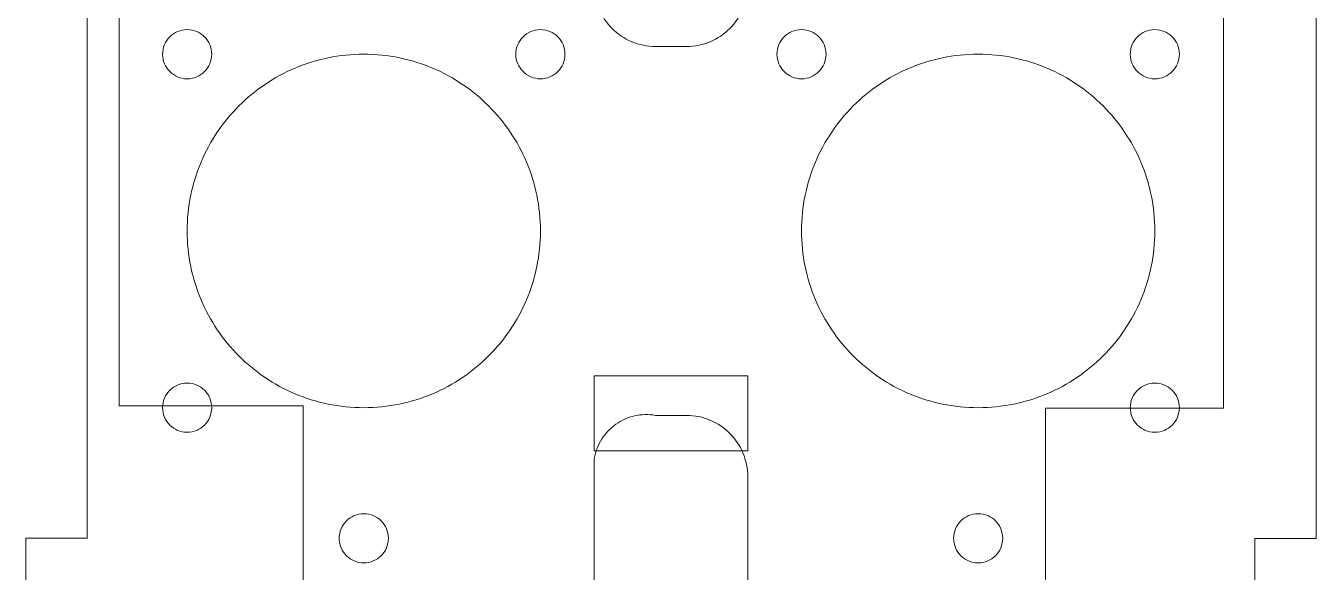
# Model space of a CAD drawing. Header units: inches. Extents: x 1096 to 1180, y 453 to 617.
# Drawn here: x 1095.7 to 1179.7, y 532.3 to 567.8 of the extents above; entities that cross this region are included whole.
import ezdxf

# ---------------------------------------------------------------- set-up
doc = ezdxf.new("R2010")
doc.units = ezdxf.units.IN
doc.header["$MEASUREMENT"] = 0
doc.layers.add('48', color=7, linetype='Continuous')

# ---------------------------------------------------------------- blocks, each defined once
blk = doc.blocks.new('block 23')
at = {"layer": '48', "color": 7, "lineweight": 5, "true_color": 0xffffff}
blk.add_lwpolyline([(1132.7, 539.693), (1132.7, 537.693), (1132.7, 535.693), (1132.7, 533.693), (1132.7, 531.693)], dxfattribs=at)
blk = doc.blocks.new('block 25')
at = {"layer": '48', "color": 7, "lineweight": 5, "true_color": 0xffffff}
blk.add_open_spline([(1132.703, 539.693), (1132.702, 539.694), (1132.701, 539.695), (1132.7, 539.695), (1132.7, 539.695), (1132.699, 539.695), (1132.699, 539.695), (1132.698, 539.695), (1132.698, 539.695), (1132.698, 539.694), (1132.698, 539.694), (1132.698, 539.694), (1132.698, 539.693)], degree=3, knots=[0, 0, 0, 0, 1, 1, 1, 2, 2, 2, 3, 3, 3, 4, 4, 4, 4], dxfattribs=at)
blk = doc.blocks.new('block 26')
at = {"layer": '48', "color": 7, "lineweight": 5, "true_color": 0xffffff}
blk.add_open_spline([(1136.7, 542.502), (1136.23, 542.585), (1135.766, 542.568), (1135.328, 542.467), (1134.891, 542.366), (1134.48, 542.181), (1134.119, 541.926), (1133.757, 541.672), (1133.443, 541.349), (1133.2, 540.972), (1132.956, 540.595), (1132.783, 540.164), (1132.7, 539.693)], degree=3, knots=[0, 0, 0, 0, 1, 1, 1, 2, 2, 2, 3, 3, 3, 4, 4, 4, 4], dxfattribs=at)
blk = doc.blocks.new('block 27')
at = {"layer": '48', "color": 7, "lineweight": 5, "true_color": 0xffffff}
blk.add_open_spline([(1136.7, 542.5), (1136.701, 542.501), (1136.701, 542.502), (1136.702, 542.502), (1136.702, 542.503), (1136.702, 542.503), (1136.702, 542.504), (1136.702, 542.504), (1136.702, 542.504), (1136.702, 542.505), (1136.701, 542.505), (1136.701, 542.505), (1136.701, 542.505)], degree=3, knots=[0, 0, 0, 0, 1, 1, 1, 2, 2, 2, 3, 3, 3, 4, 4, 4, 4], dxfattribs=at)
blk = doc.blocks.new('block 28')
at = {"layer": '48', "color": 7, "lineweight": 5, "true_color": 0xffffff}
blk.add_open_spline([(1132.698, 539.694), (1132.699, 539.693), (1132.699, 539.693), (1132.7, 539.692), (1132.701, 539.692), (1132.701, 539.692), (1132.702, 539.692), (1132.702, 539.692), (1132.702, 539.692), (1132.702, 539.692), (1132.703, 539.692), (1132.703, 539.693), (1132.703, 539.693)], degree=3, knots=[0, 0, 0, 0, 1, 1, 1, 2, 2, 2, 3, 3, 3, 4, 4, 4, 4], dxfattribs=at)
blk = doc.blocks.new('block 29')
at = {"layer": '48', "color": 7, "lineweight": 5, "true_color": 0xffffff}
blk.add_lwpolyline([(1138.7, 542.502), (1138.2, 542.502), (1137.7, 542.502), (1137.2, 542.502), (1136.7, 542.502)], dxfattribs=at)
blk = doc.blocks.new('block 30')
at = {"layer": '48', "color": 7, "lineweight": 5, "true_color": 0xffffff}
blk.add_open_spline([(1136.7, 542.505), (1136.7, 542.504), (1136.699, 542.503), (1136.699, 542.503), (1136.699, 542.502), (1136.699, 542.501), (1136.699, 542.501), (1136.699, 542.501), (1136.699, 542.5), (1136.699, 542.5), (1136.7, 542.5), (1136.7, 542.5), (1136.7, 542.5)], degree=3, knots=[0, 0, 0, 0, 1, 1, 1, 2, 2, 2, 3, 3, 3, 4, 4, 4, 4], dxfattribs=at)
blk = doc.blocks.new('block 31')
at = {"layer": '48', "color": 7, "lineweight": 5, "true_color": 0xffffff}
blk.add_open_spline([(1138.7, 542.5), (1138.701, 542.501), (1138.701, 542.502), (1138.702, 542.502), (1138.702, 542.503), (1138.702, 542.504), (1138.702, 542.504), (1138.702, 542.504), (1138.701, 542.505), (1138.701, 542.505), (1138.701, 542.505), (1138.701, 542.505), (1138.7, 542.505)], degree=3, knots=[0, 0, 0, 0, 1, 1, 1, 2, 2, 2, 3, 3, 3, 4, 4, 4, 4], dxfattribs=at)
blk = doc.blocks.new('block 32')
at = {"layer": '48', "color": 7, "lineweight": 5, "true_color": 0xffffff}
blk.add_open_spline([(1142.7, 538.502), (1142.7, 539.055), (1142.588, 539.581), (1142.386, 540.059), (1142.184, 540.538), (1141.891, 540.969), (1141.529, 541.331), (1141.167, 541.693), (1140.736, 541.986), (1140.257, 542.188), (1139.779, 542.391), (1139.253, 542.502), (1138.7, 542.502)], degree=3, knots=[0, 0, 0, 0, 1, 1, 1, 2, 2, 2, 3, 3, 3, 4, 4, 4, 4], dxfattribs=at)
blk = doc.blocks.new('block 33')
at = {"layer": '48', "color": 7, "lineweight": 5, "true_color": 0xffffff}
blk.add_open_spline([(1142.698, 538.502), (1142.699, 538.502), (1142.7, 538.501), (1142.7, 538.501), (1142.701, 538.501), (1142.701, 538.501), (1142.702, 538.501), (1142.702, 538.501), (1142.702, 538.501), (1142.703, 538.502), (1142.703, 538.502), (1142.703, 538.502), (1142.703, 538.502)], degree=3, knots=[0, 0, 0, 0, 1, 1, 1, 2, 2, 2, 3, 3, 3, 4, 4, 4, 4], dxfattribs=at)
blk = doc.blocks.new('block 34')
at = {"layer": '48', "color": 7, "lineweight": 5, "true_color": 0xffffff}
blk.add_open_spline([(1138.7, 542.505), (1138.7, 542.504), (1138.699, 542.503), (1138.699, 542.503), (1138.699, 542.502), (1138.699, 542.501), (1138.699, 542.501), (1138.699, 542.501), (1138.699, 542.5), (1138.699, 542.5), (1138.7, 542.5), (1138.7, 542.5), (1138.7, 542.5)], degree=3, knots=[0, 0, 0, 0, 1, 1, 1, 2, 2, 2, 3, 3, 3, 4, 4, 4, 4], dxfattribs=at)
blk = doc.blocks.new('block 35')
at = {"layer": '48', "color": 7, "lineweight": 5, "true_color": 0xffffff}
blk.add_lwpolyline([(1142.7, 530.502), (1142.7, 532.502), (1142.7, 534.502), (1142.7, 536.502), (1142.7, 538.502)], dxfattribs=at)
blk = doc.blocks.new('block 36')
at = {"layer": '48', "color": 7, "lineweight": 5, "true_color": 0xffffff}
blk.add_open_spline([(1142.703, 538.502), (1142.702, 538.503), (1142.701, 538.504), (1142.7, 538.504), (1142.7, 538.504), (1142.699, 538.504), (1142.699, 538.504), (1142.698, 538.504), (1142.698, 538.504), (1142.698, 538.503), (1142.698, 538.503), (1142.698, 538.503), (1142.698, 538.502)], degree=3, knots=[0, 0, 0, 0, 1, 1, 1, 2, 2, 2, 3, 3, 3, 4, 4, 4, 4], dxfattribs=at)
blk = doc.blocks.new('block 68')
at = {"layer": '48', "color": 7, "lineweight": 5, "true_color": 0xffffff}
blk.add_open_spline([(1132.7, 570.502), (1132.7, 569.95), (1132.812, 569.424), (1133.015, 568.946), (1133.217, 568.467), (1133.51, 568.036), (1133.872, 567.674), (1134.234, 567.312), (1134.665, 567.019), (1135.143, 566.817), (1135.622, 566.614), (1136.148, 566.503), (1136.7, 566.502)], degree=3, knots=[0, 0, 0, 0, 1, 1, 1, 2, 2, 2, 3, 3, 3, 4, 4, 4, 4], dxfattribs=at)
blk = doc.blocks.new('block 70')
at = {"layer": '48', "color": 7, "lineweight": 5, "true_color": 0xffffff}
blk.add_open_spline([(1136.7, 566.5), (1136.701, 566.501), (1136.701, 566.502), (1136.702, 566.502), (1136.702, 566.503), (1136.702, 566.504), (1136.702, 566.504), (1136.702, 566.504), (1136.701, 566.505), (1136.701, 566.505), (1136.701, 566.505), (1136.701, 566.505), (1136.7, 566.505)], degree=3, knots=[0, 0, 0, 0, 1, 1, 1, 2, 2, 2, 3, 3, 3, 4, 4, 4, 4], dxfattribs=at)
blk = doc.blocks.new('block 71')
at = {"layer": '48', "color": 7, "lineweight": 5, "true_color": 0xffffff}
blk.add_lwpolyline([(1136.7, 566.502), (1137.2, 566.502), (1137.7, 566.502), (1138.2, 566.502), (1138.7, 566.502)], dxfattribs=at)
blk = doc.blocks.new('block 72')
at = {"layer": '48', "color": 7, "lineweight": 5, "true_color": 0xffffff}
blk.add_open_spline([(1138.7, 566.5), (1138.701, 566.501), (1138.701, 566.502), (1138.702, 566.502), (1138.702, 566.503), (1138.702, 566.504), (1138.702, 566.504), (1138.702, 566.504), (1138.701, 566.505), (1138.701, 566.505), (1138.701, 566.505), (1138.701, 566.505), (1138.7, 566.505)], degree=3, knots=[0, 0, 0, 0, 1, 1, 1, 2, 2, 2, 3, 3, 3, 4, 4, 4, 4], dxfattribs=at)
blk = doc.blocks.new('block 73')
at = {"layer": '48', "color": 7, "lineweight": 5, "true_color": 0xffffff}
blk.add_open_spline([(1136.7, 566.505), (1136.7, 566.504), (1136.699, 566.503), (1136.699, 566.503), (1136.699, 566.502), (1136.699, 566.501), (1136.699, 566.501), (1136.699, 566.501), (1136.699, 566.5), (1136.699, 566.5), (1136.7, 566.5), (1136.7, 566.5), (1136.7, 566.5)], degree=3, knots=[0, 0, 0, 0, 1, 1, 1, 2, 2, 2, 3, 3, 3, 4, 4, 4, 4], dxfattribs=at)
blk = doc.blocks.new('block 74')
at = {"layer": '48', "color": 7, "lineweight": 5, "true_color": 0xffffff}
blk.add_open_spline([(1138.7, 566.502), (1139.253, 566.503), (1139.779, 566.614), (1140.257, 566.817), (1140.736, 567.019), (1141.167, 567.312), (1141.529, 567.674), (1141.891, 568.036), (1142.184, 568.467), (1142.386, 568.946), (1142.588, 569.424), (1142.7, 569.95), (1142.7, 570.502)], degree=3, knots=[0, 0, 0, 0, 1, 1, 1, 2, 2, 2, 3, 3, 3, 4, 4, 4, 4], dxfattribs=at)
blk = doc.blocks.new('block 75')
at = {"layer": '48', "color": 7, "lineweight": 5, "true_color": 0xffffff}
blk.add_open_spline([(1138.7, 566.505), (1138.7, 566.504), (1138.699, 566.503), (1138.699, 566.503), (1138.699, 566.502), (1138.699, 566.501), (1138.699, 566.501), (1138.699, 566.501), (1138.699, 566.5), (1138.699, 566.5), (1138.7, 566.5), (1138.7, 566.5), (1138.7, 566.5)], degree=3, knots=[0, 0, 0, 0, 1, 1, 1, 2, 2, 2, 3, 3, 3, 4, 4, 4, 4], dxfattribs=at)
blk = doc.blocks.new('block 86')
at = {"layer": '48', "color": 7, "lineweight": 5, "true_color": 0xffffff}
blk.add_open_spline([(1099.7, 534.5), (1099.701, 534.501), (1099.701, 534.502), (1099.702, 534.502), (1099.702, 534.503), (1099.702, 534.504), (1099.702, 534.504), (1099.702, 534.504), (1099.701, 534.505), (1099.701, 534.505), (1099.701, 534.505), (1099.701, 534.505), (1099.7, 534.505)], degree=3, knots=[0, 0, 0, 0, 1, 1, 1, 2, 2, 2, 3, 3, 3, 4, 4, 4, 4], dxfattribs=at)
blk = doc.blocks.new('block 87')
at = {"layer": '48', "color": 7, "lineweight": 5, "true_color": 0xffffff}
blk.add_open_spline([(1099.698, 534.502), (1099.699, 534.502), (1099.7, 534.501), (1099.7, 534.501), (1099.701, 534.501), (1099.701, 534.501), (1099.702, 534.501), (1099.702, 534.501), (1099.702, 534.501), (1099.703, 534.502), (1099.703, 534.502), (1099.703, 534.502), (1099.703, 534.502)], degree=3, knots=[0, 0, 0, 0, 1, 1, 1, 2, 2, 2, 3, 3, 3, 4, 4, 4, 4], dxfattribs=at)
blk = doc.blocks.new('block 184')
at = {"layer": '48', "color": 7, "lineweight": 5, "true_color": 0xffffff}
blk.add_open_spline([(1117.7, 532.902), (1117.921, 532.902), (1118.132, 532.947), (1118.323, 533.028), (1118.515, 533.109), (1118.687, 533.226), (1118.832, 533.371), (1118.976, 533.516), (1119.094, 533.688), (1119.175, 533.88), (1119.256, 534.071), (1119.3, 534.282), (1119.3, 534.502), (1119.3, 534.723), (1119.256, 534.934), (1119.175, 535.125), (1119.094, 535.317), (1118.976, 535.489), (1118.832, 535.634), (1118.687, 535.779), (1118.515, 535.896), (1118.323, 535.977), (1118.132, 536.058), (1117.921, 536.102), (1117.7, 536.102), (1117.479, 536.102), (1117.269, 536.058), (1117.078, 535.977), (1116.886, 535.896), (1116.714, 535.779), (1116.569, 535.634), (1116.424, 535.489), (1116.307, 535.317), (1116.226, 535.125), (1116.145, 534.934), (1116.1, 534.723), (1116.1, 534.502), (1116.1, 534.282), (1116.145, 534.071), (1116.226, 533.88), (1116.307, 533.688), (1116.424, 533.516), (1116.569, 533.371), (1116.714, 533.226), (1116.886, 533.109), (1117.078, 533.028), (1117.269, 532.947), (1117.479, 532.902), (1117.7, 532.902)], degree=3, knots=[0, 0, 0, 0, 1, 1, 1, 2, 2, 2, 3, 3, 3, 4, 4, 4, 5, 5, 5, 6, 6, 6, 7, 7, 7, 8, 8, 8, 9, 9, 9, 10, 10, 10, 11, 11, 11, 12, 12, 12, 13, 13, 13, 14, 14, 14, 15, 15, 15, 16, 16, 16, 16], dxfattribs=at)
blk = doc.blocks.new('block 190')
at = {"layer": '48', "color": 7, "lineweight": 5, "true_color": 0xffffff}
blk.add_open_spline([(1106.2, 541.402), (1106.421, 541.402), (1106.632, 541.447), (1106.823, 541.528), (1107.015, 541.609), (1107.187, 541.726), (1107.332, 541.871), (1107.476, 542.016), (1107.594, 542.188), (1107.675, 542.38), (1107.756, 542.571), (1107.8, 542.782), (1107.8, 543.002), (1107.8, 543.223), (1107.756, 543.434), (1107.675, 543.625), (1107.594, 543.817), (1107.476, 543.989), (1107.332, 544.134), (1107.187, 544.279), (1107.015, 544.396), (1106.823, 544.477), (1106.632, 544.558), (1106.421, 544.602), (1106.2, 544.602), (1105.979, 544.602), (1105.769, 544.558), (1105.578, 544.477), (1105.386, 544.396), (1105.214, 544.279), (1105.069, 544.134), (1104.924, 543.989), (1104.807, 543.817), (1104.726, 543.625), (1104.645, 543.434), (1104.6, 543.223), (1104.6, 543.002), (1104.6, 542.782), (1104.645, 542.571), (1104.726, 542.38), (1104.807, 542.188), (1104.924, 542.016), (1105.069, 541.871), (1105.214, 541.726), (1105.386, 541.609), (1105.578, 541.528), (1105.769, 541.447), (1105.979, 541.402), (1106.2, 541.402)], degree=3, knots=[0, 0, 0, 0, 1, 1, 1, 2, 2, 2, 3, 3, 3, 4, 4, 4, 5, 5, 5, 6, 6, 6, 7, 7, 7, 8, 8, 8, 9, 9, 9, 10, 10, 10, 11, 11, 11, 12, 12, 12, 13, 13, 13, 14, 14, 14, 15, 15, 15, 16, 16, 16, 16], dxfattribs=at)
blk = doc.blocks.new('block 191')
at = {"layer": '48', "color": 7, "lineweight": 5, "true_color": 0xffffff}
blk.add_open_spline([(1129.2, 564.402), (1129.421, 564.402), (1129.632, 564.447), (1129.823, 564.528), (1130.015, 564.609), (1130.187, 564.726), (1130.332, 564.871), (1130.476, 565.016), (1130.594, 565.188), (1130.675, 565.38), (1130.756, 565.571), (1130.8, 565.782), (1130.8, 566.002), (1130.8, 566.223), (1130.756, 566.434), (1130.675, 566.625), (1130.594, 566.817), (1130.476, 566.989), (1130.332, 567.134), (1130.187, 567.279), (1130.015, 567.396), (1129.823, 567.477), (1129.632, 567.558), (1129.421, 567.602), (1129.2, 567.602), (1128.979, 567.602), (1128.769, 567.558), (1128.578, 567.477), (1128.386, 567.396), (1128.214, 567.279), (1128.069, 567.134), (1127.924, 566.989), (1127.807, 566.817), (1127.726, 566.625), (1127.645, 566.434), (1127.6, 566.223), (1127.6, 566.002), (1127.6, 565.782), (1127.645, 565.571), (1127.726, 565.38), (1127.807, 565.188), (1127.924, 565.016), (1128.069, 564.871), (1128.214, 564.726), (1128.386, 564.609), (1128.578, 564.528), (1128.769, 564.447), (1128.979, 564.402), (1129.2, 564.402)], degree=3, knots=[0, 0, 0, 0, 1, 1, 1, 2, 2, 2, 3, 3, 3, 4, 4, 4, 5, 5, 5, 6, 6, 6, 7, 7, 7, 8, 8, 8, 9, 9, 9, 10, 10, 10, 11, 11, 11, 12, 12, 12, 13, 13, 13, 14, 14, 14, 15, 15, 15, 16, 16, 16, 16], dxfattribs=at)
blk = doc.blocks.new('block 192')
at = {"layer": '48', "color": 7, "lineweight": 5, "true_color": 0xffffff}
blk.add_open_spline([(1106.2, 564.402), (1106.421, 564.402), (1106.632, 564.447), (1106.823, 564.528), (1107.015, 564.609), (1107.187, 564.726), (1107.332, 564.871), (1107.476, 565.016), (1107.594, 565.188), (1107.675, 565.38), (1107.756, 565.571), (1107.8, 565.782), (1107.8, 566.002), (1107.8, 566.223), (1107.756, 566.434), (1107.675, 566.625), (1107.594, 566.817), (1107.476, 566.989), (1107.332, 567.134), (1107.187, 567.279), (1107.015, 567.396), (1106.823, 567.477), (1106.632, 567.558), (1106.421, 567.602), (1106.2, 567.602), (1105.979, 567.602), (1105.769, 567.558), (1105.578, 567.477), (1105.386, 567.396), (1105.214, 567.279), (1105.069, 567.134), (1104.924, 566.989), (1104.807, 566.817), (1104.726, 566.625), (1104.645, 566.434), (1104.6, 566.223), (1104.6, 566.002), (1104.6, 565.782), (1104.645, 565.571), (1104.726, 565.38), (1104.807, 565.188), (1104.924, 565.016), (1105.069, 564.871), (1105.214, 564.726), (1105.386, 564.609), (1105.578, 564.528), (1105.769, 564.447), (1105.979, 564.402), (1106.2, 564.402)], degree=3, knots=[0, 0, 0, 0, 1, 1, 1, 2, 2, 2, 3, 3, 3, 4, 4, 4, 5, 5, 5, 6, 6, 6, 7, 7, 7, 8, 8, 8, 9, 9, 9, 10, 10, 10, 11, 11, 11, 12, 12, 12, 13, 13, 13, 14, 14, 14, 15, 15, 15, 16, 16, 16, 16], dxfattribs=at)
blk = doc.blocks.new('block 196')
at = {"layer": '48', "color": 7, "lineweight": 5, "true_color": 0xffffff}
blk.add_open_spline([(1169.2, 541.402), (1169.421, 541.402), (1169.632, 541.447), (1169.823, 541.528), (1170.015, 541.609), (1170.187, 541.726), (1170.332, 541.871), (1170.476, 542.016), (1170.594, 542.188), (1170.675, 542.38), (1170.756, 542.571), (1170.8, 542.782), (1170.8, 543.002), (1170.8, 543.223), (1170.756, 543.434), (1170.675, 543.625), (1170.594, 543.817), (1170.476, 543.989), (1170.332, 544.134), (1170.187, 544.279), (1170.015, 544.396), (1169.823, 544.477), (1169.632, 544.558), (1169.421, 544.602), (1169.2, 544.602), (1168.979, 544.602), (1168.769, 544.558), (1168.578, 544.477), (1168.386, 544.396), (1168.214, 544.279), (1168.069, 544.134), (1167.924, 543.989), (1167.807, 543.817), (1167.726, 543.625), (1167.645, 543.434), (1167.6, 543.223), (1167.6, 543.002), (1167.6, 542.782), (1167.645, 542.571), (1167.726, 542.38), (1167.807, 542.188), (1167.924, 542.016), (1168.069, 541.871), (1168.214, 541.726), (1168.386, 541.609), (1168.578, 541.528), (1168.769, 541.447), (1168.979, 541.402), (1169.2, 541.402)], degree=3, knots=[0, 0, 0, 0, 1, 1, 1, 2, 2, 2, 3, 3, 3, 4, 4, 4, 5, 5, 5, 6, 6, 6, 7, 7, 7, 8, 8, 8, 9, 9, 9, 10, 10, 10, 11, 11, 11, 12, 12, 12, 13, 13, 13, 14, 14, 14, 15, 15, 15, 16, 16, 16, 16], dxfattribs=at)
blk = doc.blocks.new('block 197')
at = {"layer": '48', "color": 7, "lineweight": 5, "true_color": 0xffffff}
blk.add_open_spline([(1157.7, 543.002), (1159.288, 543.002), (1160.801, 543.324), (1162.177, 543.906), (1163.552, 544.488), (1164.791, 545.33), (1165.832, 546.371), (1166.873, 547.411), (1167.715, 548.65), (1168.297, 550.026), (1168.878, 551.402), (1169.2, 552.915), (1169.2, 554.502), (1169.2, 556.09), (1168.878, 557.603), (1168.297, 558.979), (1167.715, 560.355), (1166.873, 561.594), (1165.832, 562.634), (1164.791, 563.675), (1163.552, 564.517), (1162.177, 565.099), (1160.801, 565.681), (1159.288, 566.002), (1157.7, 566.002), (1156.112, 566.002), (1154.6, 565.681), (1153.224, 565.099), (1151.848, 564.517), (1150.609, 563.675), (1149.569, 562.634), (1148.528, 561.594), (1147.686, 560.355), (1147.104, 558.979), (1146.522, 557.603), (1146.2, 556.09), (1146.2, 554.502), (1146.2, 552.915), (1146.522, 551.402), (1147.104, 550.026), (1147.686, 548.65), (1148.528, 547.411), (1149.569, 546.371), (1150.609, 545.33), (1151.848, 544.488), (1153.224, 543.906), (1154.6, 543.324), (1156.112, 543.002), (1157.7, 543.002)], degree=3, knots=[0, 0, 0, 0, 1, 1, 1, 2, 2, 2, 3, 3, 3, 4, 4, 4, 5, 5, 5, 6, 6, 6, 7, 7, 7, 8, 8, 8, 9, 9, 9, 10, 10, 10, 11, 11, 11, 12, 12, 12, 13, 13, 13, 14, 14, 14, 15, 15, 15, 16, 16, 16, 16], dxfattribs=at)
blk = doc.blocks.new('block 204')
at = {"layer": '48', "color": 7, "lineweight": 5, "true_color": 0xffffff}
blk.add_open_spline([(1146.2, 564.402), (1146.421, 564.402), (1146.632, 564.447), (1146.823, 564.528), (1147.015, 564.609), (1147.187, 564.726), (1147.332, 564.871), (1147.476, 565.016), (1147.594, 565.188), (1147.675, 565.38), (1147.756, 565.571), (1147.8, 565.782), (1147.8, 566.002), (1147.8, 566.223), (1147.756, 566.434), (1147.675, 566.625), (1147.594, 566.817), (1147.476, 566.989), (1147.332, 567.134), (1147.187, 567.279), (1147.015, 567.396), (1146.823, 567.477), (1146.632, 567.558), (1146.421, 567.602), (1146.2, 567.602), (1145.979, 567.602), (1145.769, 567.558), (1145.578, 567.477), (1145.386, 567.396), (1145.214, 567.279), (1145.069, 567.134), (1144.924, 566.989), (1144.807, 566.817), (1144.726, 566.625), (1144.645, 566.434), (1144.6, 566.223), (1144.6, 566.002), (1144.6, 565.782), (1144.645, 565.571), (1144.726, 565.38), (1144.807, 565.188), (1144.924, 565.016), (1145.069, 564.871), (1145.214, 564.726), (1145.386, 564.609), (1145.578, 564.528), (1145.769, 564.447), (1145.979, 564.402), (1146.2, 564.402)], degree=3, knots=[0, 0, 0, 0, 1, 1, 1, 2, 2, 2, 3, 3, 3, 4, 4, 4, 5, 5, 5, 6, 6, 6, 7, 7, 7, 8, 8, 8, 9, 9, 9, 10, 10, 10, 11, 11, 11, 12, 12, 12, 13, 13, 13, 14, 14, 14, 15, 15, 15, 16, 16, 16, 16], dxfattribs=at)
blk = doc.blocks.new('block 205')
at = {"layer": '48', "color": 7, "lineweight": 5, "true_color": 0xffffff}
blk.add_open_spline([(1169.2, 564.402), (1169.421, 564.402), (1169.632, 564.447), (1169.823, 564.528), (1170.015, 564.609), (1170.187, 564.726), (1170.332, 564.871), (1170.476, 565.016), (1170.594, 565.188), (1170.675, 565.38), (1170.756, 565.571), (1170.8, 565.782), (1170.8, 566.002), (1170.8, 566.223), (1170.756, 566.434), (1170.675, 566.625), (1170.594, 566.817), (1170.476, 566.989), (1170.332, 567.134), (1170.187, 567.279), (1170.015, 567.396), (1169.823, 567.477), (1169.632, 567.558), (1169.421, 567.602), (1169.2, 567.602), (1168.979, 567.602), (1168.769, 567.558), (1168.578, 567.477), (1168.386, 567.396), (1168.214, 567.279), (1168.069, 567.134), (1167.924, 566.989), (1167.807, 566.817), (1167.726, 566.625), (1167.645, 566.434), (1167.6, 566.223), (1167.6, 566.002), (1167.6, 565.782), (1167.645, 565.571), (1167.726, 565.38), (1167.807, 565.188), (1167.924, 565.016), (1168.069, 564.871), (1168.214, 564.726), (1168.386, 564.609), (1168.578, 564.528), (1168.769, 564.447), (1168.979, 564.402), (1169.2, 564.402)], degree=3, knots=[0, 0, 0, 0, 1, 1, 1, 2, 2, 2, 3, 3, 3, 4, 4, 4, 5, 5, 5, 6, 6, 6, 7, 7, 7, 8, 8, 8, 9, 9, 9, 10, 10, 10, 11, 11, 11, 12, 12, 12, 13, 13, 13, 14, 14, 14, 15, 15, 15, 16, 16, 16, 16], dxfattribs=at)
blk = doc.blocks.new('block 211')
at = {"layer": '48', "color": 7, "lineweight": 5, "true_color": 0xffffff}
blk.add_open_spline([(1117.7, 543.002), (1119.288, 543.002), (1120.801, 543.324), (1122.177, 543.906), (1123.552, 544.488), (1124.791, 545.33), (1125.832, 546.371), (1126.873, 547.411), (1127.715, 548.65), (1128.297, 550.026), (1128.878, 551.402), (1129.2, 552.915), (1129.2, 554.502), (1129.2, 556.09), (1128.878, 557.603), (1128.297, 558.979), (1127.715, 560.355), (1126.873, 561.594), (1125.832, 562.634), (1124.791, 563.675), (1123.552, 564.517), (1122.177, 565.099), (1120.801, 565.681), (1119.288, 566.002), (1117.7, 566.002), (1116.112, 566.002), (1114.6, 565.681), (1113.224, 565.099), (1111.848, 564.517), (1110.609, 563.675), (1109.569, 562.634), (1108.528, 561.594), (1107.686, 560.355), (1107.104, 558.979), (1106.522, 557.603), (1106.2, 556.09), (1106.2, 554.502), (1106.2, 552.915), (1106.522, 551.402), (1107.104, 550.026), (1107.686, 548.65), (1108.528, 547.411), (1109.569, 546.371), (1110.609, 545.33), (1111.848, 544.488), (1113.224, 543.906), (1114.6, 543.324), (1116.112, 543.002), (1117.7, 543.002)], degree=3, knots=[0, 0, 0, 0, 1, 1, 1, 2, 2, 2, 3, 3, 3, 4, 4, 4, 5, 5, 5, 6, 6, 6, 7, 7, 7, 8, 8, 8, 9, 9, 9, 10, 10, 10, 11, 11, 11, 12, 12, 12, 13, 13, 13, 14, 14, 14, 15, 15, 15, 16, 16, 16, 16], dxfattribs=at)
blk = doc.blocks.new('block 217')
at = {"layer": '48', "color": 7, "lineweight": 5, "true_color": 0xffffff}
blk.add_open_spline([(1157.7, 532.902), (1157.921, 532.902), (1158.132, 532.947), (1158.323, 533.028), (1158.515, 533.109), (1158.687, 533.226), (1158.832, 533.371), (1158.976, 533.516), (1159.094, 533.688), (1159.175, 533.88), (1159.256, 534.071), (1159.3, 534.282), (1159.3, 534.502), (1159.3, 534.723), (1159.256, 534.934), (1159.175, 535.125), (1159.094, 535.317), (1158.976, 535.489), (1158.832, 535.634), (1158.687, 535.779), (1158.515, 535.896), (1158.323, 535.977), (1158.132, 536.058), (1157.921, 536.102), (1157.7, 536.102), (1157.479, 536.102), (1157.269, 536.058), (1157.078, 535.977), (1156.886, 535.896), (1156.714, 535.779), (1156.569, 535.634), (1156.424, 535.489), (1156.307, 535.317), (1156.226, 535.125), (1156.145, 534.934), (1156.1, 534.723), (1156.1, 534.502), (1156.1, 534.282), (1156.145, 534.071), (1156.226, 533.88), (1156.307, 533.688), (1156.424, 533.516), (1156.569, 533.371), (1156.714, 533.226), (1156.886, 533.109), (1157.078, 533.028), (1157.269, 532.947), (1157.479, 532.902), (1157.7, 532.902)], degree=3, knots=[0, 0, 0, 0, 1, 1, 1, 2, 2, 2, 3, 3, 3, 4, 4, 4, 5, 5, 5, 6, 6, 6, 7, 7, 7, 8, 8, 8, 9, 9, 9, 10, 10, 10, 11, 11, 11, 12, 12, 12, 13, 13, 13, 14, 14, 14, 15, 15, 15, 16, 16, 16, 16], dxfattribs=at)

msp = doc.modelspace()

# ---------------------------------------------------------------- linework, layer by layer
at = {"layer": '48', "color": 7, "lineweight": 5, "true_color": 0xffffff}
for points, knots in [([(1095.698, 456.502), (1095.698, 456.502), (1095.698, 534.507), (1095.698, 534.507), (1095.698, 534.507), (1099.703, 534.507), (1099.703, 534.507), (1099.703, 534.507), (1099.698, 534.507), (1099.698, 534.507), (1099.698, 534.507), (1099.698, 616.502), (1099.698, 616.502), (1099.698, 616.502), (1137.71, 616.502), (1137.71, 616.502), (1137.71, 616.502), (1137.703, 616.502), (1137.703, 616.502), (1137.703, 616.502), (1137.703, 612.502), (1137.703, 612.502), (1137.703, 612.502), (1179.708, 612.502), (1179.708, 612.502), (1179.708, 612.502), (1179.708, 534.497), (1179.708, 534.497), (1179.708, 534.497), (1175.703, 534.497), (1175.703, 534.497), (1175.703, 534.497), (1175.71, 534.497), (1175.71, 534.497), (1175.71, 534.497), (1175.71, 452.502), (1175.71, 452.502), (1175.71, 452.502), (1137.695, 452.502), (1137.695, 452.502), (1137.695, 452.502), (1137.703, 452.502), (1137.703, 452.502), (1137.703, 452.502), (1137.703, 456.502), (1137.703, 456.502), (1137.703, 456.502), (1095.698, 456.502), (1095.698, 456.502), (1095.698, 456.502), (1095.698, 456.502), (1095.698, 456.502), (1095.698, 456.502), (1095.698, 456.502), (1095.698, 456.502), (1095.698, 456.502), (1095.698, 456.502), (1095.698, 456.502), (1095.698, 456.502), (1095.698, 456.502), (1095.698, 456.502), (1095.698, 456.502), (1095.698, 456.502), (1095.698, 456.502), (1095.698, 456.502), (1095.698, 456.502), (1095.698, 456.502), (1095.698, 456.502), (1095.698, 456.502), (1095.698, 456.502), (1095.698, 456.502), (1095.698, 456.502), (1095.698, 456.502), (1095.698, 456.502), (1095.698, 456.502), (1095.698, 456.502), (1095.698, 456.502), (1095.698, 456.502), (1095.698, 456.502), (1095.698, 456.502), (1095.698, 456.502), (1095.698, 456.502), (1095.698, 456.502), (1095.698, 456.502), (1095.698, 456.502), (1095.698, 456.502), (1095.698, 456.502), (1095.698, 456.502), (1095.698, 456.502), (1095.698, 456.502), (1095.698, 456.502), (1095.698, 456.502), (1095.698, 456.502), (1095.698, 456.502), (1095.698, 456.502), (1095.698, 456.502), (1095.698, 456.502), (1095.698, 456.502), (1095.698, 456.502), (1095.698, 456.502), (1095.698, 456.502), (1095.698, 456.502), (1095.698, 456.502), (1095.698, 456.502), (1095.698, 456.502), (1095.698, 456.502), (1095.698, 456.502), (1095.698, 456.502), (1095.698, 456.502), (1095.698, 456.502), (1095.698, 456.502), (1095.698, 456.502), (1095.698, 456.502), (1095.698, 456.502), (1095.698, 456.502), (1095.698, 456.502), (1095.698, 456.502), (1095.698, 456.502), (1095.698, 456.502), (1095.698, 456.502), (1095.698, 456.502), (1095.698, 456.502), (1095.698, 456.502), (1095.698, 456.502)], [0, 0, 0, 0, 1, 1, 1, 2, 2, 2, 3, 3, 3, 4, 4, 4, 5, 5, 5, 6, 6, 6, 7, 7, 7, 8, 8, 8, 9, 9, 9, 10, 10, 10, 11, 11, 11, 12, 12, 12, 13, 13, 13, 14, 14, 14, 15, 15, 15, 16, 16, 16, 17, 17, 17, 18, 18, 18, 19, 19, 19, 20, 20, 20, 21, 21, 21, 22, 22, 22, 23, 23, 23, 24, 24, 24, 25, 25, 25, 26, 26, 26, 27, 27, 27, 28, 28, 28, 29, 29, 29, 30, 30, 30, 31, 31, 31, 32, 32, 32, 33, 33, 33, 34, 34, 34, 35, 35, 35, 36, 36, 36, 37, 37, 37, 38, 38, 38, 39, 39, 39, 40, 40, 40, 41, 41, 41, 41]), ([(1162.088, 526.092), (1162.088, 526.092), (1162.088, 542.964), (1162.088, 542.964), (1162.088, 542.964), (1173.673, 542.964), (1173.673, 542.964), (1173.673, 542.964), (1173.673, 608.704), (1173.673, 608.704), (1173.673, 608.704), (1101.771, 608.704), (1101.771, 608.704), (1101.771, 608.704), (1101.771, 543.119), (1101.771, 543.119), (1101.771, 543.119), (1113.749, 543.119), (1113.749, 543.119), (1113.749, 543.119), (1113.749, 526.219), (1113.749, 526.219), (1113.749, 526.219), (1101.771, 526.219), (1101.771, 526.219), (1101.771, 526.219), (1101.771, 502.915), (1101.771, 502.915), (1101.771, 502.915), (1127.644, 502.915), (1127.644, 502.915), (1127.644, 502.915), (1127.644, 486.226), (1127.644, 486.226), (1127.644, 486.226), (1101.771, 486.226), (1101.771, 486.226), (1101.771, 486.226), (1101.722, 458.808), (1101.722, 458.808), (1101.722, 458.808), (1173.717, 458.808), (1173.717, 458.808), (1173.717, 458.808), (1173.717, 486.226), (1173.717, 486.226), (1173.717, 486.226), (1147.843, 486.226), (1147.843, 486.226), (1147.843, 486.226), (1147.843, 502.915), (1147.843, 502.915), (1147.843, 502.915), (1173.717, 502.915), (1173.717, 502.915), (1173.717, 502.915), (1173.672, 526.092), (1173.672, 526.092), (1173.672, 526.092), (1162.088, 526.092), (1162.088, 526.092)], [0, 0, 0, 0, 1, 1, 1, 2, 2, 2, 3, 3, 3, 4, 4, 4, 5, 5, 5, 6, 6, 6, 7, 7, 7, 8, 8, 8, 9, 9, 9, 10, 10, 10, 11, 11, 11, 12, 12, 12, 13, 13, 13, 14, 14, 14, 15, 15, 15, 16, 16, 16, 17, 17, 17, 18, 18, 18, 19, 19, 19, 20, 20, 20, 20]), ([(1142.703, 540.205), (1142.703, 540.205), (1141.453, 540.205), (1141.453, 540.205), (1141.453, 540.205), (1140.203, 540.205), (1140.203, 540.205), (1140.203, 540.205), (1138.953, 540.205), (1138.953, 540.205), (1138.953, 540.205), (1137.703, 540.205), (1137.703, 540.205), (1137.703, 540.205), (1136.453, 540.205), (1136.453, 540.205), (1136.453, 540.205), (1135.203, 540.205), (1135.203, 540.205), (1135.203, 540.205), (1133.953, 540.205), (1133.953, 540.205), (1133.953, 540.205), (1132.703, 540.205), (1132.703, 540.205), (1132.703, 540.205), (1132.703, 540.814), (1132.703, 540.814), (1132.703, 540.814), (1132.703, 541.423), (1132.703, 541.423), (1132.703, 541.423), (1132.703, 542.032), (1132.703, 542.032), (1132.703, 542.032), (1132.703, 542.641), (1132.703, 542.641), (1132.703, 542.641), (1132.703, 543.25), (1132.703, 543.25), (1132.703, 543.25), (1132.703, 543.859), (1132.703, 543.859), (1132.703, 543.859), (1132.703, 544.468), (1132.703, 544.468), (1132.703, 544.468), (1132.703, 545.077), (1132.703, 545.077), (1132.703, 545.077), (1133.953, 545.077), (1133.953, 545.077), (1133.953, 545.077), (1135.203, 545.077), (1135.203, 545.077), (1135.203, 545.077), (1136.453, 545.077), (1136.453, 545.077), (1136.453, 545.077), (1137.703, 545.077), (1137.703, 545.077), (1137.703, 545.077), (1138.953, 545.077), (1138.953, 545.077), (1138.953, 545.077), (1140.203, 545.077), (1140.203, 545.077), (1140.203, 545.077), (1141.453, 545.077), (1141.453, 545.077), (1141.453, 545.077), (1142.703, 545.077), (1142.703, 545.077), (1142.703, 545.077), (1142.703, 544.468), (1142.703, 544.468), (1142.703, 544.468), (1142.703, 543.859), (1142.703, 543.859), (1142.703, 543.859), (1142.703, 543.25), (1142.703, 543.25), (1142.703, 543.25), (1142.703, 542.641), (1142.703, 542.641), (1142.703, 542.641), (1142.703, 542.032), (1142.703, 542.032), (1142.703, 542.032), (1142.703, 541.423), (1142.703, 541.423), (1142.703, 541.423), (1142.703, 540.814), (1142.703, 540.814), (1142.703, 540.814), (1142.703, 540.205), (1142.703, 540.205), (1142.703, 540.205), (1142.703, 540.205), (1142.703, 540.205), (1142.703, 540.205), (1142.703, 540.205), (1142.703, 540.205), (1142.703, 540.205), (1142.703, 540.205), (1142.703, 540.205), (1142.703, 540.205), (1142.703, 540.205), (1142.703, 540.205), (1142.703, 540.205), (1142.703, 540.205), (1142.703, 540.205), (1142.703, 540.205), (1142.703, 540.205), (1142.703, 540.205), (1142.703, 540.205), (1142.703, 540.205), (1142.703, 540.205), (1142.703, 540.205), (1142.703, 540.205), (1142.703, 540.205)], [0, 0, 0, 0, 1, 1, 1, 2, 2, 2, 3, 3, 3, 4, 4, 4, 5, 5, 5, 6, 6, 6, 7, 7, 7, 8, 8, 8, 9, 9, 9, 10, 10, 10, 11, 11, 11, 12, 12, 12, 13, 13, 13, 14, 14, 14, 15, 15, 15, 16, 16, 16, 17, 17, 17, 18, 18, 18, 19, 19, 19, 20, 20, 20, 21, 21, 21, 22, 22, 22, 23, 23, 23, 24, 24, 24, 25, 25, 25, 26, 26, 26, 27, 27, 27, 28, 28, 28, 29, 29, 29, 30, 30, 30, 31, 31, 31, 32, 32, 32, 33, 33, 33, 34, 34, 34, 35, 35, 35, 36, 36, 36, 37, 37, 37, 38, 38, 38, 39, 39, 39, 40, 40, 40, 40])]:
    msp.add_open_spline(points, degree=3, knots=knots, dxfattribs=at)

# ---------------------------------------------------------------- block references
at = {"layer": '48'}
for name in ['block 68', 'block 74', 'block 192', 'block 191', 'block 204', 'block 205', 'block 73', 'block 70', 'block 71', 'block 75', 'block 72', 'block 211', 'block 197', 'block 190', 'block 196', 'block 26', 'block 30', 'block 27', 'block 29', 'block 34', 'block 31', 'block 32', 'block 25', 'block 28', 'block 23', 'block 36', 'block 33', 'block 35', 'block 184', 'block 217', 'block 87', 'block 86']:
    msp.add_blockref(name, (0, 0), dxfattribs=at)

doc.saveas('drawing.dxf')
